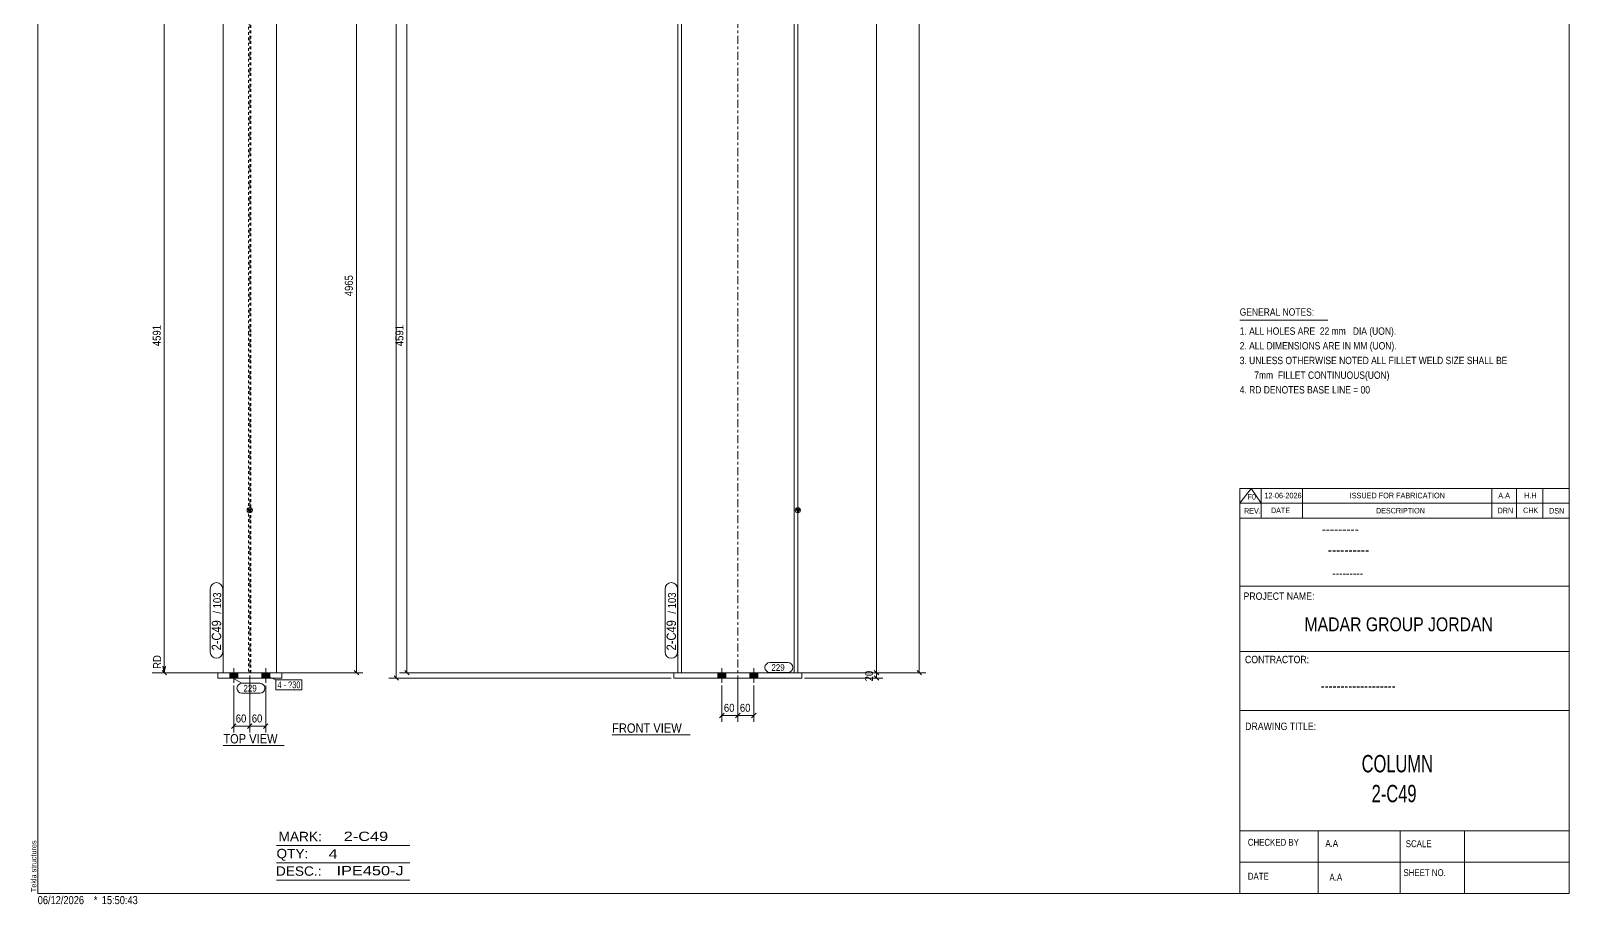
# Model space of a CAD drawing. Header units: millimetres. Extents: x 2 to 579, y 1 to 825.
# Drawn here: x 2 to 579, y 1 to 328 of the extents above; entities that cross this region are included whole.
import ezdxf

# ---------------------------------------------------------------- set-up
doc = ezdxf.new("R2010")
doc.units = ezdxf.units.MM
for name, pattern in [('XKITLINE00', [0]), ('XKITLINE01', [4, 1, -1, 1, -1]), ('XKITLINE03', [6, 3, -1, 1, -1])]:
    doc.linetypes.add(name, pattern=pattern)
for name, color, linetype, lineweight in [('Bolt', 3, 'Continuous', 0), ('BoltMark', 7, 'Continuous', 0), ('Dimensions', 7, 'Continuous', 0), ('DrawingSheet', 5, 'Continuous', 0), ('OtherObjectType', 7, 'Continuous', 0), ('Part', 2, 'Continuous', 0), ('PartMark', 7, 'Continuous', 0)]:
    doc.layers.add(name, color=color, linetype=linetype, lineweight=lineweight)
doc.styles.add('@ARIAL_UNICODE_MS_BOLD', font='ARIAL.TTF')
doc.styles.add('ARIAL', font='ARIAL.TTF')
doc.styles.add('ARIAL_NARROW', font='ARIALN.TTF')
doc.styles.add('COMIC_SANS_MS_BOLD', font='COMICBD.TTF')
doc.styles.add('SWIS721_EX_BT', font='ARIAL.TTF')
doc.styles.add('SWISSE', font='ARIAL.TTF')

# ---------------------------------------------------------------- blocks, each defined once
blk = doc.blocks.new('*A10')
at = {"layer": 'Bolt'}
for points in [[(262.9, 87.7), (262.9, 85.7), (259.9, 85.7), (259.9, 87.7)], [(262.9, 87.7), (262.9, 85.7), (259.9, 85.7), (259.9, 87.7)], [(274.9, 87.7), (274.9, 85.7), (271.9, 85.7), (271.9, 87.7)], [(274.9, 87.7), (274.9, 85.7), (271.9, 85.7), (271.9, 87.7)]]:
    blk.add_hatch(color=3, dxfattribs=at).paths.add_polyline_path(points, flags=17)
at = {"layer": 'Bolt', "color": 3, "linetype": 'XKITLINE00', "lineweight": 0}
for p, q in [((259.9, 87.7), (259.9, 85.7)), ((259.9, 87.7), (259.9, 85.7)), ((261.4, 89.45), (261.4, 83.95)), ((261.4, 89.45), (261.4, 83.95)), ((262.9, 87.7), (262.9, 85.7)), ((262.9, 87.7), (262.9, 85.7)), ((271.9, 87.7), (271.9, 85.7)), ((271.9, 87.7), (271.9, 85.7)), ((273.4, 89.45), (273.4, 83.95)), ((273.4, 89.45), (273.4, 83.95)), ((274.9, 87.7), (274.9, 85.7)), ((274.9, 87.7), (274.9, 85.7))]:
    blk.add_line(p, q, dxfattribs=at)
blk = doc.blocks.new('*A11')
at = {"layer": 'Part'}
blk.add_hatch(color=2, dxfattribs=at).paths.add_polyline_path([(289.1, 149.1), (290.7, 149.1), (289.9, 147.7)], flags=17)
at = {"layer": 'Part', "color": 7, "linetype": 'XKITLINE01', "lineweight": 0}
for p, q in [((289.9, 713.09), (244.9, 677.62)), ((246.3, 379.69), (246.3, 378.69)), ((288.5, 379.69), (288.5, 378.69)), ((289.9, 87.7), (244.9, 87.7))]:
    blk.add_line(p, q, dxfattribs=at)
at = {"layer": 'Part', "color": 2, "linetype": 'XKITLINE00', "lineweight": 0}
for p, q in [((288.5, 711.99), (288.5, 507.79)), ((289.9, 713.09), (289.9, 507.79)), ((244.9, 677.62), (244.9, 507.79)), ((246.3, 678.72), (246.3, 507.79)), ((244.9, 507.69), (244.9, 215.3)), ((246.3, 507.69), (246.3, 379.69)), ((288.5, 507.69), (288.5, 379.69)), ((289.9, 507.69), (289.9, 215.3)), ((246.3, 378.69), (246.3, 215.3)), ((288.5, 378.69), (288.5, 215.3)), ((244.9, 215.2), (244.9, 87.7)), ((246.3, 215.2), (246.3, 87.7)), ((288.5, 215.2), (288.5, 87.7)), ((289.9, 215.2), (289.9, 87.7)), ((289.9, 147.7), (289.1, 149.1)), ((289.1, 149.1), (290.7, 149.1)), ((290.7, 149.1), (289.9, 147.7))]:
    blk.add_line(p, q, dxfattribs=at)
at = {"layer": 'Part', "color": 7, "linetype": 'XKITLINE03', "lineweight": 0}
for p, q in [((267.4, 507.79), (267.4, 705.36)), ((267.4, 215.3), (267.4, 507.69)), ((267.4, 77.7), (267.4, 215.2))]:
    blk.add_line(p, q, dxfattribs=at)
at = {"layer": 'Part', "color": 2, "linetype": 'XKITLINE00', "lineweight": 0}
blk.add_circle((289.9, 148.6), 1, dxfattribs=at)
blk = doc.blocks.new('*A19')
at = {"layer": 'Part', "color": 2, "linetype": 'XKITLINE00', "lineweight": 0}
for p, q in [((291.4, 87.7), (243.4, 87.7)), ((243.4, 87.7), (243.4, 85.7)), ((291.4, 87.7), (291.4, 85.7)), ((291.4, 85.7), (243.4, 85.7))]:
    blk.add_line(p, q, dxfattribs=at)
blk = doc.blocks.new('*A26')
at = {"layer": 'Bolt'}
for points in [[(79.95, 87.7), (79.95, 85.7), (76.95, 85.7), (76.95, 87.7)], [(79.95, 87.7), (79.95, 85.7), (76.95, 85.7), (76.95, 87.7)], [(91.95, 87.7), (91.95, 85.7), (88.95, 85.7), (88.95, 87.7)], [(91.95, 87.7), (91.95, 85.7), (88.95, 85.7), (88.95, 87.7)]]:
    blk.add_hatch(color=3, dxfattribs=at).paths.add_polyline_path(points, flags=17)
at = {"layer": 'Bolt', "color": 3, "linetype": 'XKITLINE00', "lineweight": 0}
for p, q in [((76.95, 87.7), (76.95, 85.7)), ((76.95, 87.7), (76.95, 85.7)), ((78.45, 89.45), (78.45, 83.95)), ((78.45, 89.45), (78.45, 83.95)), ((79.95, 87.7), (79.95, 85.7)), ((79.95, 87.7), (79.95, 85.7)), ((88.95, 87.7), (88.95, 85.7)), ((88.95, 87.7), (88.95, 85.7)), ((90.45, 89.45), (90.45, 83.95)), ((90.45, 89.45), (90.45, 83.95)), ((91.95, 87.7), (91.95, 85.7)), ((91.95, 87.7), (91.95, 85.7))]:
    blk.add_line(p, q, dxfattribs=at)
blk = doc.blocks.new('*A27')
at = {"layer": 'Part'}
blk.add_hatch(color=2, dxfattribs=at).paths.add_polyline_path([(83.65, 149.1), (85.25, 149.1), (84.45, 147.7)], flags=17)
at = {"layer": 'Part', "color": 7, "linetype": 'XKITLINE01', "lineweight": 0}
for p, q in [((74.45, 713.09), (74.45, 507.79)), ((94.45, 713.09), (74.45, 713.09)), ((74.45, 711.99), (84, 711.99)), ((84, 711.99), (84, 507.79)), ((84.9, 507.79), (84.9, 711.99)), ((84.9, 711.99), (94.45, 711.99)), ((94.45, 507.79), (94.45, 713.09)), ((74.45, 678.72), (84, 678.72)), ((74.45, 677.62), (94.45, 677.62)), ((84.9, 678.72), (94.45, 678.72)), ((74.45, 507.69), (74.45, 342.17)), ((84, 507.69), (84, 215.3)), ((84.9, 215.3), (84.9, 507.69)), ((94.45, 342.17), (94.45, 507.69)), ((84, 215.2), (84, 87.7)), ((84.9, 87.7), (84.9, 215.2)), ((74.45, 87.7), (94.45, 87.7))]:
    blk.add_line(p, q, dxfattribs=at)
at = {"layer": 'Part', "color": 7, "linetype": 'XKITLINE03', "lineweight": 0}
for p, q in [((84.45, 507.79), (84.45, 705.36)), ((84.45, 215.3), (84.45, 507.69)), ((84.45, 77.7), (84.45, 215.2))]:
    blk.add_line(p, q, dxfattribs=at)
at = {"layer": 'Part', "color": 2, "linetype": 'XKITLINE00', "lineweight": 0}
for p, q in [((74.45, 215.3), (74.45, 342.17)), ((94.45, 342.17), (94.45, 215.3)), ((74.45, 87.7), (74.45, 215.2)), ((94.45, 215.2), (94.45, 87.7)), ((84.45, 147.7), (83.65, 149.1)), ((83.65, 149.1), (85.25, 149.1)), ((85.25, 149.1), (84.45, 147.7))]:
    blk.add_line(p, q, dxfattribs=at)
blk.add_circle((84.45, 148.6), 1, dxfattribs=at)
blk = doc.blocks.new('*A35')
at = {"layer": 'Part', "color": 2, "linetype": 'XKITLINE00', "lineweight": 0}
for p, q in [((72.45, 85.7), (72.45, 87.7)), ((72.45, 87.7), (96.45, 87.7)), ((96.45, 87.7), (96.45, 85.7)), ((96.45, 85.7), (72.45, 85.7))]:
    blk.add_line(p, q, dxfattribs=at)
blk = doc.blocks.new('*A57')
at = {"layer": 'DrawingSheet', "color": 5, "linetype": 'XKITLINE00', "lineweight": 0}
for p, q in [((579, 825), (5, 825)), ((5, 825), (5, 5)), ((579, 5), (579, 825)), ((5, 5), (579, 5))]:
    blk.add_line(p, q, dxfattribs=at)
at = {"layer": 'DrawingSheet', "color": 5, "style": 'ARIAL', "width": 0.85}
blk.add_text('Tekla structures', height=2, rotation=90, dxfattribs=at).set_placement((4.5, 5.5))
blk = doc.blocks.new('*A59')
at = {"layer": 'OtherObjectType', "color": 7, "linetype": 'XKITLINE00', "lineweight": 0}
blk.add_line((455.5, 219.82), (488.5, 219.82), dxfattribs=at)
at = {"layer": 'OtherObjectType', "color": 7, "style": 'ARIAL_NARROW', "width": 1.008832}
for s, p in [('GENERAL NOTES:', (455.5, 221.47)), ('1. ALL HOLES ARE  22 mm   DIA (UON).', (455.5, 214.32)), ('2. ALL DIMENSIONS ARE IN MM (UON).', (455.5, 208.82)), ('3. UNLESS OTHERWISE NOTED ALL FILLET WELD SIZE SHALL BE', (455.5, 203.32)), ('7mm  FILLET CONTINUOUS(UON)', (460.95, 197.82)), ('4. RD DENOTES BASE LINE = 00', (455.5, 192.32))]:
    blk.add_text(s, height=2.75, dxfattribs=at).set_placement(p)
blk = doc.blocks.new('*A60')
at = {"layer": 'OtherObjectType', "color": 7, "linetype": 'XKITLINE00', "lineweight": 0}
for p, q in [((455.5, 156.76), (579, 156.76)), ((455.5, 151.21), (459.82, 156.76)), ((455.5, 151.21), (455.5, 156.76)), ((459.82, 156.76), (463.53, 151.21)), ((463.53, 151.21), (463.53, 156.76)), ((478.97, 151.21), (478.97, 156.76)), ((549.98, 151.21), (549.98, 156.76)), ((559.24, 151.21), (559.24, 156.76)), ((569.12, 151.21), (569.12, 156.76)), ((579, 151.21), (579, 156.76)), ((455.5, 151.21), (579, 151.21)), ((455.5, 145.65), (455.5, 151.21)), ((459.21, 151.21), (579, 151.21)), ((463.53, 145.65), (463.53, 151.21)), ((478.97, 145.65), (478.97, 151.21)), ((549.98, 145.65), (549.98, 151.21)), ((559.24, 145.65), (559.24, 151.21)), ((569.12, 145.65), (569.12, 151.21)), ((579, 145.65), (579, 151.21))]:
    blk.add_line(p, q, dxfattribs=at)
at = {"layer": 'OtherObjectType', "color": 7, "style": 'ARIAL_NARROW'}
for s, height, width, p in [('F0', 2.058, 1.008832, (458.4, 152.59)), ('12-06-2026', 2.058, 1.008832, (464.76, 153.06)), ('ISSUED FOR FABRICATION', 2.0583, 1.008832, (496.71, 153.06)), ('A.A', 2.058, 1.008832, (552.4, 153.06)), ('H.H', 2.058, 1.008832, (562.13, 153.06)), ('REV.', 2.058, 0.907949, (457.13, 147.31)), ('DATE', 2.058, 0.907949, (467.23, 147.5)), ('DESCRIPTION', 2.0583, 0.907949, (506.61, 147.39)), ('DRN', 2.058, 0.907949, (552.17, 147.47)), ('CHK', 2.058, 0.907949, (561.72, 147.5)), ('DSN', 2.058, 0.907949, (571.47, 147.35))]:
    blk.add_text(s, height=height, dxfattribs=dict(at, width=width)).set_placement(p)
blk = doc.blocks.new('*A61')
at = {"layer": 'OtherObjectType', "color": 6, "linetype": 'XKITLINE00', "lineweight": 0}
for p, q in [((94.5, 23), (144.5, 23)), ((94.5, 16.5), (144.5, 16.5)), ((94.5, 10), (144.5, 10))]:
    blk.add_line(p, q, dxfattribs=at)
at = {"layer": 'OtherObjectType', "color": 6, "style": 'ARIAL_NARROW'}
for s, width, p in [('MARK:', 1.275, (95.27, 24.58)), ('2-C49', 1.525501, (119.69, 24.65)), ('QTY:', 1.275, (94.5, 18.19)), ('4', 1.525501, (113.99, 18.05)), ('DESC.:', 1.275, (94.29, 11.63)), ('IPE450-J', 1.525501, (117, 11.79))]:
    blk.add_text(s, height=3.5, dxfattribs=dict(at, width=width)).set_placement(p)
blk = doc.blocks.new('*A62')
at = {"layer": 'OtherObjectType', "color": 2, "linetype": 'XKITLINE00', "lineweight": 0}
for p, q in [((455.5, 145.65), (579, 145.65)), ((455.5, 5), (455.5, 145.64)), ((578.98, 145.64), (579, 5)), ((579, 120.14), (455.5, 120.14)), ((455.5, 95.63), (579, 95.63)), ((579, 73.49), (455.5, 73.49)), ((579, 28.4), (455.5, 28.4)), ((484.94, 28.4), (484.94, 5)), ((515.62, 5), (515.62, 28.4)), ((539.75, 5), (539.75, 28.4)), ((579, 16.7), (455.5, 16.7)), ((579, 5), (455.5, 5))]:
    blk.add_line(p, q, dxfattribs=at)
at = {"layer": 'OtherObjectType', "color": 4, "style": '@ARIAL_UNICODE_MS_BOLD', "width": 0.85}
blk.add_text('---------', height=3.9, dxfattribs=at).set_placement((486.23, 139.59))
at = {"layer": 'OtherObjectType', "color": 7, "style": 'ARIAL', "width": 0.85}
for s, height, p in [('----------', 3.9, (488.56, 131.77)), ('---------', 3.25, (490.21, 123.31))]:
    blk.add_text(s, height=height, dxfattribs=at).set_placement(p)
at = {"layer": 'OtherObjectType', "color": 3, "width": 0.85}
for s, style, p in [('PROJECT NAME:', 'SWIS721_EX_BT', (456.92, 115.01)), ('CONTRACTOR:', 'SWISSE', (457.47, 91.27)), ('DRAWING TITLE:', 'SWIS721_EX_BT', (457.53, 66.24))]:
    blk.add_text(s, height=2.7618, dxfattribs=dict(at, style=style)).set_placement(p)
at = {"layer": 'OtherObjectType', "color": 7, "width": 0.85}
for s, height, p in [('MADAR GROUP JORDAN', 5.2, (479.79, 103.23)), ('CHECKED BY', 2.592, (458.53, 22.86)), ('A.A', 2.592, (487.61, 22.45)), ('SCALE', 2.592, (517.74, 22.33)), ('DATE', 2.592, (458.54, 10.16)), ('A.A', 2.592, (489.14, 9.76)), ('SHEET NO.', 2.592, (516.87, 11.49))]:
    blk.add_text(s, height=height, dxfattribs=at).set_placement(p)
at = {"layer": 'OtherObjectType', "color": 1}
for s, height, style, width, p in [('-------------------', 3.9, 'COMIC_SANS_MS_BOLD', 0.85, (485.87, 80.86)), ('COLUMN', 6.5, 'ARIAL', 0.68, (501.19, 50.37)), ('2-C49', 6.5, 'ARIAL', 0.68, (504.95, 39.17))]:
    blk.add_text(s, height=height, dxfattribs=dict(at, style=style, width=width)).set_placement(p)
blk = doc.blocks.new('*A64')
at = {"layer": 'OtherObjectType', "color": 7, "style": 'ARIAL_NARROW', "width": 1.008832}
for s, p in [('06/12/2026', (4.99, 1)), ('*', (26, 1)), ('15:50:43', (29, 1))]:
    blk.add_text(s, height=3, dxfattribs=at).set_placement(p)
blk = doc.blocks.new('*A70')
at = {"layer": 'Dimensions', "color": 7, "linetype": 'XKITLINE00', "lineweight": 0}
for p, q in [((291.3, 722.36), (136.55, 722.36)), ((138.55, 723.2), (140.25, 721.51)), ((139.4, 85.7), (139.4, 722.36)), ((138.55, 86.55), (140.25, 84.85)), ((242.4, 85.7), (136.55, 85.7))]:
    blk.add_line(p, q, dxfattribs=at)
at = {"layer": 'Dimensions', "color": 3}
for p in [(139.4, 722.36), (139.4, 85.7)]:
    blk.add_point(p, dxfattribs=at)
at = {"layer": 'Dimensions', "color": 3, "style": 'ARIAL', "width": 0.85}
blk.add_text('9068', height=3, rotation=90.00021, dxfattribs=at).set_placement((138.05, 399.58))
blk = doc.blocks.new('*A71')
at = {"layer": 'Dimensions', "color": 7, "linetype": 'XKITLINE00', "lineweight": 0}
for p, q in [((290.9, 87.7), (321.8, 87.7)), ((318.55, 88.55), (320.25, 86.85)), ((318.55, 86.55), (320.25, 84.85)), ((319.4, 85.7), (319.4, 87.7)), ((292.4, 85.7), (321.8, 85.7))]:
    blk.add_line(p, q, dxfattribs=at)
at = {"layer": 'Dimensions', "color": 3}
for p in [(319.4, 87.7), (319.4, 85.7)]:
    blk.add_point(p, dxfattribs=at)
at = {"layer": 'Dimensions', "color": 3, "style": 'ARIAL', "width": 0.85}
blk.add_text('20', height=3, rotation=90.00021, dxfattribs=at).set_placement((318.05, 84.47))
blk = doc.blocks.new('*A72')
at = {"layer": 'Dimensions', "color": 7, "linetype": 'XKITLINE00', "lineweight": 0}
for p, q in [((290.9, 713.09), (321.8, 713.09)), ((318.55, 713.94), (320.25, 712.24)), ((319.4, 87.7), (319.4, 713.09)), ((290.9, 87.7), (321.8, 87.7)), ((318.55, 88.55), (320.25, 86.85))]:
    blk.add_line(p, q, dxfattribs=at)
at = {"layer": 'Dimensions', "color": 3}
for p in [(319.4, 713.09), (319.4, 87.7)]:
    blk.add_point(p, dxfattribs=at)
at = {"layer": 'Dimensions', "color": 3, "style": 'ARIAL', "width": 0.85}
blk.add_text('8956', height=3, rotation=90.00021, dxfattribs=at).set_placement((318.05, 395.95))
blk = doc.blocks.new('*A74')
at = {"layer": 'Dimensions', "color": 7, "linetype": 'XKITLINE00', "lineweight": 0}
for p, q in [((245.3, 341.3), (140.55, 341.3)), ((142.55, 342.15), (144.25, 340.45)), ((143.4, 87.7), (143.4, 341.3)), ((243.9, 87.7), (140.55, 87.7)), ((142.55, 88.55), (144.25, 86.85))]:
    blk.add_line(p, q, dxfattribs=at)
at = {"layer": 'Dimensions', "color": 3}
for p in [(143.4, 341.3), (143.4, 87.7)]:
    blk.add_point(p, dxfattribs=at)
at = {"layer": 'Dimensions', "color": 3, "style": 'ARIAL', "width": 0.85}
blk.add_text('4591', height=3, dxfattribs=at).set_placement((144.7, 342.5))
blk.add_text('4591', height=3, rotation=90.00021, dxfattribs=at).set_placement((142.05, 210.05))
blk = doc.blocks.new('*A77')
at = {"layer": 'Dimensions', "color": 7, "linetype": 'XKITLINE00', "lineweight": 0}
for p, q in [((294.8, 653.41), (337.8, 653.41)), ((334.55, 654.26), (336.25, 652.56)), ((335.4, 87.7), (335.4, 653.41)), ((290.9, 87.7), (337.8, 87.7)), ((334.55, 88.55), (336.25, 86.85))]:
    blk.add_line(p, q, dxfattribs=at)
at = {"layer": 'Dimensions', "color": 3}
for p in [(335.4, 653.41), (335.4, 87.7)]:
    blk.add_point(p, dxfattribs=at)
at = {"layer": 'Dimensions', "color": 3, "style": 'ARIAL', "width": 0.85}
blk.add_text('8359', height=3, dxfattribs=at).set_placement((320.7, 654.61))
blk.add_text('8359', height=3, rotation=90.00021, dxfattribs=at).set_placement((334.05, 366.1))
blk = doc.blocks.new('*A86')
at = {"layer": 'Dimensions', "color": 7, "linetype": 'XKITLINE00', "lineweight": 0}
for p, q in [((267.4, 86.7), (267.4, 69.3)), ((261.4, 82.95), (261.4, 69.3)), ((262.25, 72.55), (260.55, 70.85)), ((261.4, 71.7), (267.4, 71.7)), ((268.25, 72.55), (266.55, 70.85))]:
    blk.add_line(p, q, dxfattribs=at)
at = {"layer": 'Dimensions', "color": 3}
for p in [(261.4, 71.7), (267.4, 71.7)]:
    blk.add_point(p, dxfattribs=at)
at = {"layer": 'Dimensions', "color": 3, "style": 'ARIAL', "width": 0.85}
blk.add_text('60', height=3, dxfattribs=at).set_placement((262.17, 73.05))
blk = doc.blocks.new('*A87')
at = {"layer": 'Dimensions', "color": 7, "linetype": 'XKITLINE00', "lineweight": 0}
for p, q in [((267.4, 86.7), (267.4, 69.3)), ((273.4, 82.95), (273.4, 69.3)), ((268.25, 72.55), (266.55, 70.85)), ((267.4, 71.7), (273.4, 71.7)), ((274.25, 72.55), (272.55, 70.85))]:
    blk.add_line(p, q, dxfattribs=at)
at = {"layer": 'Dimensions', "color": 3}
for p in [(267.4, 71.7), (273.4, 71.7)]:
    blk.add_point(p, dxfattribs=at)
at = {"layer": 'Dimensions', "color": 3, "style": 'ARIAL', "width": 0.85}
blk.add_text('60', height=3, dxfattribs=at).set_placement((268.17, 73.05))
blk = doc.blocks.new('*A89')
at = {"layer": 'PartMark', "color": 7, "linetype": 'XKITLINE00', "lineweight": 0}
for p, q in [((279.39, 91.5), (286.15, 91.5)), ((279.39, 87.8), (286.15, 87.8))]:
    blk.add_line(p, q, dxfattribs=at)
for centre, start, end in [((279.39, 89.65), 90, 270), ((286.15, 89.65), 270, 90)]:
    blk.add_arc(centre, 1.85, start, end, dxfattribs=at)
at = {"layer": 'PartMark', "color": 3, "style": 'ARIAL', "width": 0.85}
blk.add_text('229', height=2.5, dxfattribs=at).set_placement((279.99, 88.4))
blk = doc.blocks.new('*A93')
at = {"layer": 'PartMark', "color": 7, "linetype": 'XKITLINE00', "lineweight": 0}
for p, q in [((240.1, 95.45), (240.1, 119.1)), ((244.8, 95.45), (244.8, 119.1))]:
    blk.add_line(p, q, dxfattribs=at)
for centre, start, end in [((242.45, 119.1), 0, 180), ((242.45, 95.45), 180, 0)]:
    blk.add_arc(centre, 2.35, start, end, dxfattribs=at)
at = {"layer": 'PartMark', "color": 3, "style": 'ARIAL', "width": 0.85}
for s, p in [('103', (244.2, 111.82)), ('/', (244.2, 109.81))]:
    blk.add_text(s, height=3, rotation=90.00021, dxfattribs=at).set_placement(p)
at = {"layer": 'PartMark', "color": 1, "style": 'ARIAL', "width": 0.85}
blk.add_text('2-C49', height=3.5, rotation=90.00021, dxfattribs=at).set_placement((244.2, 96.05))
blk = doc.blocks.new('*A100')
at = {"layer": 'OtherObjectType', "color": 7, "linetype": 'XKITLINE00', "lineweight": 0}
blk.add_line((220.28, 64.45), (249.57, 64.45), dxfattribs=at)
at = {"layer": 'OtherObjectType', "color": 7, "style": 'ARIAL', "width": 0.85}
blk.add_text('FRONT VIEW', height=3.5, dxfattribs=at).set_placement((220.28, 65.2))
blk = doc.blocks.new('*A105')
at = {"layer": 'Dimensions', "color": 7, "linetype": 'XKITLINE00', "lineweight": 0}
for p, q in [((84.45, 86.7), (84.45, 65.3)), ((78.45, 82.95), (78.45, 65.3)), ((79.3, 68.55), (77.6, 66.85)), ((78.45, 67.7), (84.45, 67.7)), ((85.3, 68.55), (83.6, 66.85))]:
    blk.add_line(p, q, dxfattribs=at)
at = {"layer": 'Dimensions', "color": 3}
for p in [(78.45, 67.7), (84.45, 67.7)]:
    blk.add_point(p, dxfattribs=at)
at = {"layer": 'Dimensions', "color": 3, "style": 'ARIAL', "width": 0.85}
blk.add_text('60', height=3, dxfattribs=at).set_placement((79.22, 69.05))
blk = doc.blocks.new('*A106')
at = {"layer": 'Dimensions', "color": 7, "linetype": 'XKITLINE00', "lineweight": 0}
for p, q in [((84.45, 86.7), (84.45, 65.3)), ((90.45, 82.95), (90.45, 65.3)), ((85.3, 68.55), (83.6, 66.85)), ((84.45, 67.7), (90.45, 67.7)), ((91.3, 68.55), (89.6, 66.85))]:
    blk.add_line(p, q, dxfattribs=at)
at = {"layer": 'Dimensions', "color": 3}
for p in [(84.45, 67.7), (90.45, 67.7)]:
    blk.add_point(p, dxfattribs=at)
at = {"layer": 'Dimensions', "color": 3, "style": 'ARIAL', "width": 0.85}
blk.add_text('60', height=3, dxfattribs=at).set_placement((85.22, 69.05))
blk = doc.blocks.new('*A107')
at = {"layer": 'Dimensions', "color": 7, "linetype": 'XKITLINE00', "lineweight": 0}
for p, q in [((70, 378.69), (126.85, 378.69)), ((123.6, 379.54), (125.3, 377.85)), ((124.45, 87.7), (124.45, 378.69)), ((95.45, 87.7), (126.85, 87.7)), ((123.6, 88.55), (125.3, 86.85))]:
    blk.add_line(p, q, dxfattribs=at)
at = {"layer": 'Dimensions', "color": 3}
for p in [(124.45, 378.69), (124.45, 87.7)]:
    blk.add_point(p, dxfattribs=at)
at = {"layer": 'Dimensions', "color": 3, "style": 'ARIAL', "width": 0.85}
blk.add_text('4965', height=3, dxfattribs=at).set_placement((114.25, 379.89))
blk.add_text('4965', height=3, rotation=90.00021, dxfattribs=at).set_placement((123.1, 228.75))
blk = doc.blocks.new('*A109')
at = {"layer": 'Dimensions', "color": 7, "linetype": 'XKITLINE00', "lineweight": 0}
for p, q in [((74, 341.3), (49.6, 341.3)), ((51.6, 342.15), (53.3, 340.45)), ((52.45, 87.7), (52.45, 341.3)), ((52.45, 94.92), (52.45, 87.7)), ((73.45, 87.7), (47.95, 87.7)), ((73.45, 87.7), (49.6, 87.7)), ((51.6, 88.55), (53.3, 86.85)), ((51.95, 90.2), (52.45, 87.7)), ((52.95, 90.2), (52.45, 87.7))]:
    blk.add_line(p, q, dxfattribs=at)
at = {"layer": 'Dimensions', "color": 3}
for p in [(52.45, 341.3), (52.45, 87.7)]:
    blk.add_point(p, dxfattribs=at)
at = {"layer": 'Dimensions', "color": 7}
blk.add_point((52.45, 87.7), dxfattribs=at)
at = {"layer": 'Dimensions', "color": 3, "style": 'ARIAL', "width": 0.85}
blk.add_text('4591', height=3, dxfattribs=at).set_placement((53.75, 342.5))
for s, p in [('4591', (51.1, 210.05)), ('RD', (51.25, 89.14))]:
    blk.add_text(s, height=3, rotation=90.00021, dxfattribs=at).set_placement(p)
blk = doc.blocks.new('*A112')
at = {"layer": 'BoltMark', "color": 7, "linetype": 'XKITLINE00', "lineweight": 0}
for p, q in [((90.45, 86.7), (94.29, 85.01)), ((94.29, 85.01), (103.98, 85.01)), ((94.29, 81.31), (94.29, 85.01)), ((94.29, 81.31), (103.98, 81.31)), ((103.98, 81.31), (103.98, 85.01))]:
    blk.add_line(p, q, dxfattribs=at)
at = {"layer": 'BoltMark', "color": 3, "style": 'ARIAL_NARROW', "width": 0.85}
for s, p in [('4', (94.89, 81.91)), ('-', (97.16, 81.91)), ('?30', (98.82, 81.91))]:
    blk.add_text(s, height=2.5, dxfattribs=at).set_placement(p)
blk = doc.blocks.new('*A115')
at = {"layer": 'PartMark', "color": 7, "linetype": 'XKITLINE00', "lineweight": 0}
for p, q in [((77.28, 86.13), (81.52, 83.74)), ((81.52, 83.74), (88.28, 83.74)), ((81.52, 80.04), (88.28, 80.04))]:
    blk.add_line(p, q, dxfattribs=at)
for centre, start, end in [((81.52, 81.89), 90, 270), ((88.28, 81.89), 270, 90)]:
    blk.add_arc(centre, 1.85, start, end, dxfattribs=at)
at = {"layer": 'PartMark', "color": 3, "style": 'ARIAL', "width": 0.85}
blk.add_text('229', height=2.5, dxfattribs=at).set_placement((82.12, 80.64))
blk = doc.blocks.new('*A123')
at = {"layer": 'PartMark', "color": 7, "linetype": 'XKITLINE00', "lineweight": 0}
for p, q in [((69.65, 95.45), (69.65, 119.1)), ((74.35, 95.45), (74.35, 119.1))]:
    blk.add_line(p, q, dxfattribs=at)
for centre, start, end in [((72, 119.1), 0, 180), ((72, 95.45), 180, 0)]:
    blk.add_arc(centre, 2.35, start, end, dxfattribs=at)
at = {"layer": 'PartMark', "color": 3, "style": 'ARIAL', "width": 0.85}
for s, p in [('103', (73.75, 111.82)), ('/', (73.75, 109.81))]:
    blk.add_text(s, height=3, rotation=90.00021, dxfattribs=at).set_placement(p)
at = {"layer": 'PartMark', "color": 1, "style": 'ARIAL', "width": 0.85}
blk.add_text('2-C49', height=3.5, rotation=90.00021, dxfattribs=at).set_placement((73.75, 96.05))
blk = doc.blocks.new('*A124')
at = {"layer": 'OtherObjectType', "color": 7, "linetype": 'XKITLINE00', "lineweight": 0}
blk.add_line((74.56, 60.45), (97.39, 60.45), dxfattribs=at)
at = {"layer": 'OtherObjectType', "color": 7, "style": 'ARIAL', "width": 0.85}
blk.add_text('TOP VIEW', height=3.5, dxfattribs=at).set_placement((74.56, 61.2))

msp = doc.modelspace()

# ---------------------------------------------------------------- block references
at = {"lineweight": 0}
for name in ['*A57', '*A70', '*A72', '*A77', '*A107', '*A109', '*A74', '*A59', '*A60', '*A62', '*A123', '*A93', '*A35', '*A26', '*A105', '*A106', '*A112', '*A19', '*A10', '*A86', '*A87', '*A89', '*A71', '*A115', '*A124', '*A100', '*A61', '*A64']:
    msp.add_blockref(name, (0, 0), dxfattribs=at)
at = {"layer": 'Part', "lineweight": 0}
for name in ['*A27', '*A11']:
    msp.add_blockref(name, (0, 0), dxfattribs=at)

doc.saveas('drawing.dxf')
